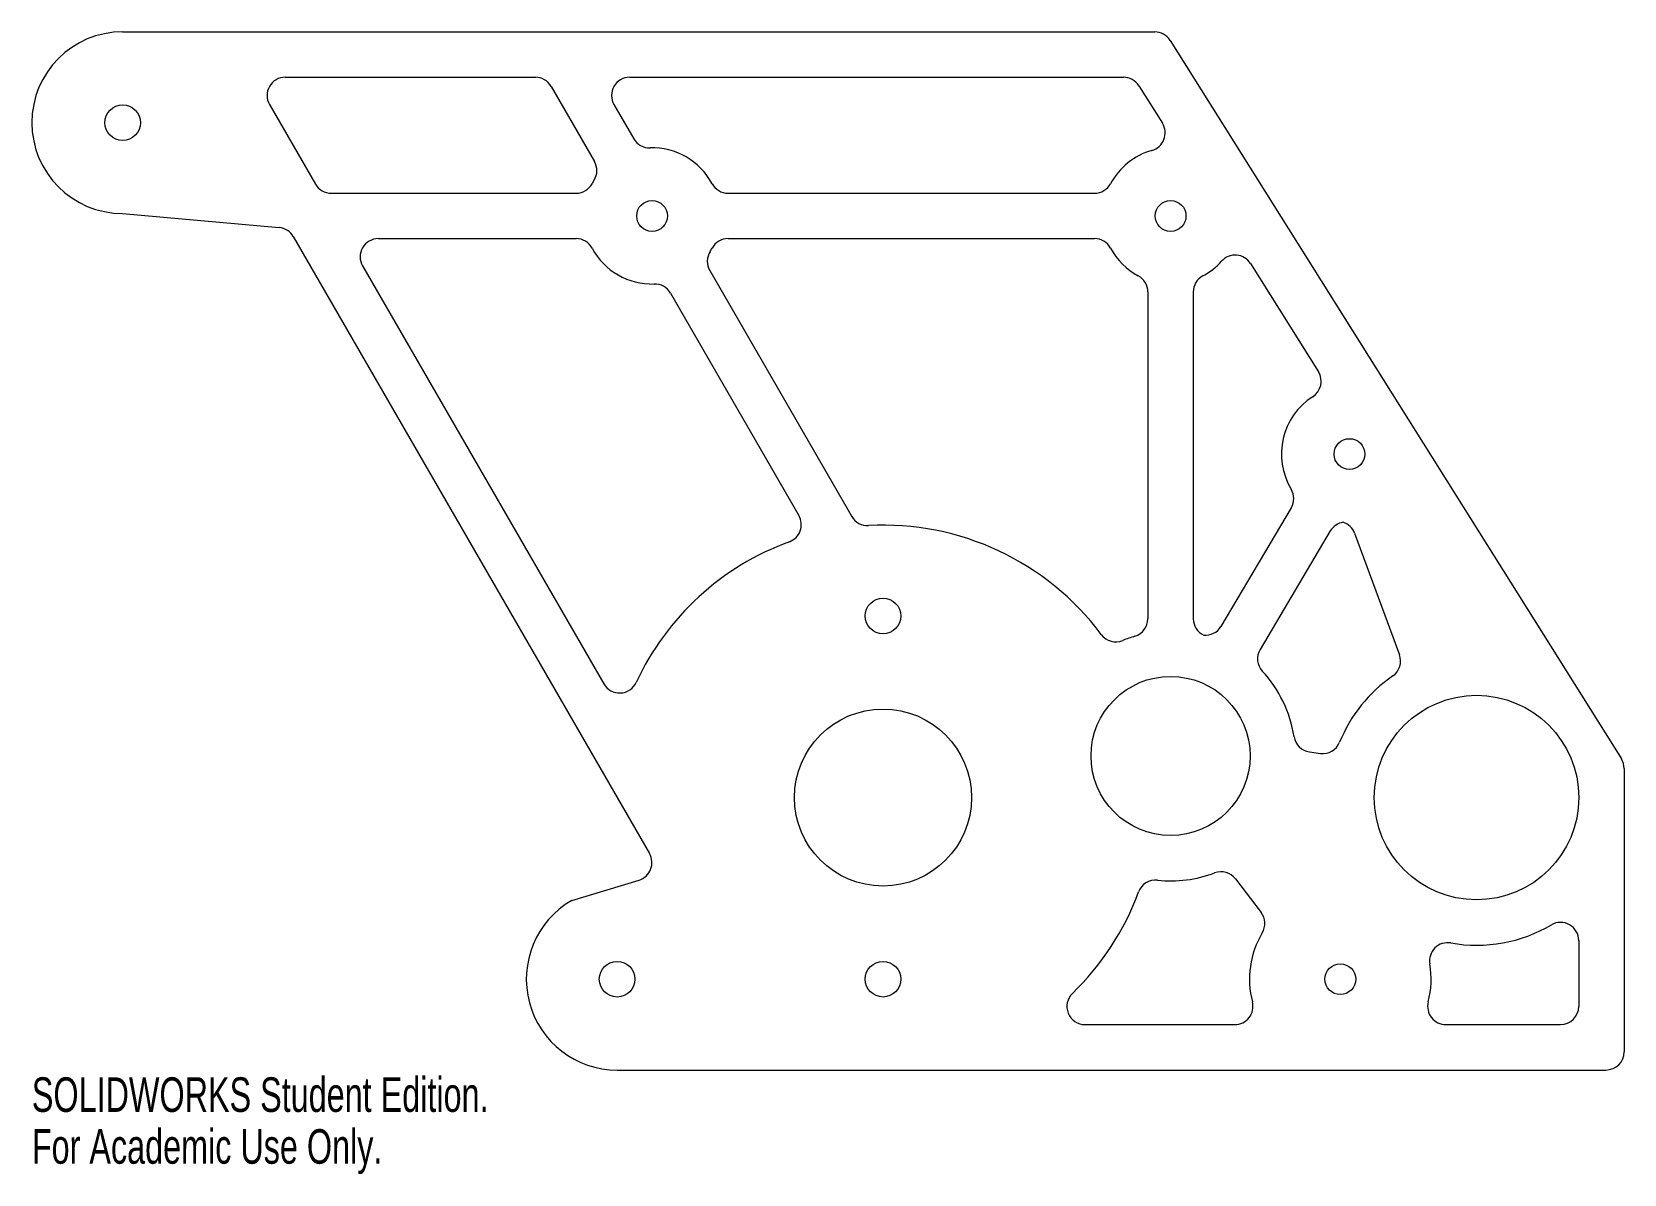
# Model space of a CAD drawing. Header units: inches. Extents: x -7.15 to 1.62, y -3.43 to 2.86.
import ezdxf

# ---------------------------------------------------------------- set-up
doc = ezdxf.new("R2010")
doc.units = ezdxf.units.IN
doc.header["$MEASUREMENT"] = 0
doc.styles.add('SLDTEXTSTYLE0', font='TXT', dxfattribs={"width": 0.7})

msp = doc.modelspace()

# ---------------------------------------------------------------- linework, layer by layer
at = {"color": 7, "linetype": 'Continuous', "lineweight": 15}
for p, q in [((-6.6452, 2.8579), (-0.9622, 2.8579)), ((-0.8775, 2.8111), (1.6073, -1.145)), ((-5.7503, 2.6079), (-4.3728, 2.6079)), ((-4.2862, 2.5579), (-4.0473, 2.1442)), ((-3.8532, 2.6079), (-1.1346, 2.6079)), ((-1.05, 2.5611), (-0.9202, 2.3545)), ((-5.8369, 2.4579), (-5.5838, 2.0194)), ((-3.9398, 2.4579), (-3.8308, 2.2692)), ((-5.4972, 1.9694), (-4.1482, 1.9694)), ((-3.3116, 1.9694), (-1.2932, 1.9694)), ((-6.6452, 1.8579), (-5.7832, 1.78)), ((-5.7056, 1.7305), (-3.7444, -1.6664)), ((-5.2374, 1.7194), (-4.1482, 1.7194)), ((-3.3116, 1.7194), (-1.2932, 1.7194)), ((-0.4351, 1.5821), (-0.0611, 0.9867)), ((-5.324, 1.5694), (-3.9952, -0.732)), ((-3.4125, 1.5446), (-2.6303, 0.1898)), ((-3.629, 1.4196), (-2.9217, 0.1946)), ((-0.9999, 1.4261), (-0.9999, -0.3736)), ((-0.7499, 1.4261), (-0.7499, -0.3736)), ((-0.2106, 0.2373), (-0.5974, -0.4154)), ((0.0045, 0.1098), (-0.3823, -0.5429)), ((0.1381, 0.0977), (0.3855, -0.5713)), ((-0.1097, -1.1067), (-0.0503, -1.1148)), ((1.6226, -1.1982), (1.6226, -2.7579)), ((-4.1725, -1.9249), (-3.8019, -1.812)), ((-0.5173, -1.8056), (-0.3765, -1.9908)), ((1.3726, -2.1448), (1.3726, -2.5079)), ((-1.346, -2.6079), (-0.5213, -2.6079)), ((0.6406, -2.6079), (1.2726, -2.6079)), ((-3.9225, -2.8579), (1.5226, -2.8579))]:
    msp.add_line(p, q, dxfattribs=at)
for centre, radius in [((-6.6452, 2.3579), 0.098), ((-3.7299, 1.8444), 0.0848), ((-0.8749, 1.8444), 0.0848), ((0.1102, 0.5334), 0.0847), ((-2.4584, -0.3579), 0.098), ((-0.8749, -1.1288), 0.438), ((-2.4584, -1.3579), 0.4875), ((0.8096, -1.3579), 0.563), ((-3.9225, -2.3579), 0.098), ((-2.4584, -2.3579), 0.098), ((0.0596, -2.3579), 0.0848)]:
    msp.add_circle(centre, radius, dxfattribs=at)
for centre, radius, start, end in [((-6.6452, 2.3579), 0.5, 90, 270), ((-0.9622, 2.7579), 0.1, 32.13227, 90), ((-5.7503, 2.5079), 0.1, 90, 210), ((-4.3728, 2.5079), 0.1, 30, 90), ((-3.8532, 2.5079), 0.1, 90, 210), ((-1.1346, 2.5079), 0.1, 32.13227, 90), ((-1.0049, 2.3013), 0.1, 285.88306, 32.13227), ((-3.7442, 2.3192), 0.1, 210, 271.72629), ((-3.7299, 1.8444), 0.375, 28.27371, 91.72629), ((-0.8749, 1.8444), 0.375, 105.88306, 151.72629), ((-4.1339, 2.0942), 0.1, 328.27371, 30), ((-5.4972, 2.0694), 0.1, 210, 270), ((-4.1482, 2.0694), 0.1, 270, 331.72629), ((-3.7299, 1.8444), 0.375, 148.27371, 151.72629), ((-3.3116, 2.0694), 0.1, 208.27371, 270), ((-1.2932, 2.0694), 0.1, 270, 331.72629), ((-5.7922, 1.6805), 0.1, 30, 84.83851), ((-5.2374, 1.6194), 0.1, 90, 210), ((-4.1482, 1.6194), 0.1, 28.27371, 90), ((-3.7299, 1.8444), 0.375, 208.27371, 271.72629), ((-3.7299, 1.8444), 0.375, 328.27371, 331.72629), ((-3.3116, 1.6194), 0.1, 90, 151.72629), ((-1.2932, 1.6194), 0.1, 28.27371, 90), ((-0.8749, 1.8444), 0.375, 208.27371, 241.72629), ((-3.3259, 1.5946), 0.1, 148.27371, 210), ((-0.8749, 1.8444), 0.375, 298.27371, 318.38148), ((-0.5198, 1.5289), 0.1, 32.13227, 138.38148), ((-1.0999, 1.4261), 0.1, 0, 61.72629), ((-0.6499, 1.4261), 0.1, 118.27371, 180), ((-3.7156, 1.3696), 0.1, 30, 91.72629), ((-0.1458, 0.9335), 0.1, 302.61764, 32.13227), ((0.1102, 0.5334), 0.375, 122.61764, 211.07341), ((-0.2966, 0.2883), 0.1, 329.34712, 31.07341), ((-3.0083, 0.1446), 0.1, 290.10315, 30), ((-2.5437, 0.2398), 0.1, 210, 273.05564), ((-2.4584, -1.3579), 1.5, 36.7444, 93.05564), ((0.0905, 0.0588), 0.1, 98.2404, 149.34712), ((0.0443, 0.063), 0.1, 20.29323, 71.39995), ((-2.4584, -1.3579), 1.5, 110.10315, 155.01214), ((-1.0999, -0.3736), 0.1, 286.59071, 0), ((-0.6499, -0.3736), 0.1, 180, 244.66102), ((-0.6834, -0.3644), 0.1, 264.68611, 329.34712), ((-1.1763, -0.4007), 0.1, 216.7444, 292.48868), ((-0.8749, -1.1288), 0.688, 106.59071, 112.48868), ((-0.2963, -0.5938), 0.1, 149.34712, 222.75641), ((0.2917, -0.606), 0.1, 304.56019, 20.29323), ((-0.8749, -1.1288), 0.688, 8.8451, 42.75641), ((0.8096, -1.3579), 0.813, 124.56019, 157.98743), ((-3.9086, -0.682), 0.1, 210, 335.01214), ((-0.0962, -1.0076), 0.1, 188.8451, 262.25439), ((-0.0368, -1.0157), 0.1, 262.25439, 337.98743), ((1.5226, -1.1982), 0.1, 0, 32.13227), ((-3.8311, -1.7164), 0.1, 286.93569, 30), ((-0.9576, -1.9124), 0.1, 83.97725, 159.72153), ((-0.8749, -1.1288), 0.688, 263.97725, 290.65477), ((-0.5969, -1.8661), 0.1, 37.24548, 110.65477), ((-3.9225, -2.3579), 0.5, 120, 270), ((-2.4584, -1.3579), 1.5, 314.04863, 339.72153), ((-0.4561, -2.0513), 0.1, 329.26979, 37.24548), ((0.0596, -2.3579), 0.5, 149.26979, 194.47751), ((0.8096, -1.3579), 0.813, 260.00006, 300.47214), ((1.2726, -2.1448), 0.1, 0, 120.47214), ((0.6511, -2.257), 0.1, 80.00006, 189.67837), ((0.0596, -2.3579), 0.5, 345.52249, 9.67837), ((-1.346, -2.5079), 0.1, 134.04863, 270), ((-0.5213, -2.5079), 0.1, 270, 14.47751), ((0.6406, -2.5079), 0.1, 165.52249, 270), ((1.2726, -2.5079), 0.1, 270, 0), ((1.5226, -2.7579), 0.1, 270, 0)]:
    msp.add_arc(centre, radius, start, end, dxfattribs=at)

# ---------------------------------------------------------------- texts
at = {"color": 7, "linetype": 'Continuous', "char_height": 0.1903, "attachment_point": 1, "style": 'SLDTEXTSTYLE0'}
for s, insert in [('SOLIDWORKS Student Edition.', (-7.1452, -2.8981)), ('For Academic Use Only.', (-7.1452, -3.1835))]:
    msp.add_mtext(s, dxfattribs=dict(at, insert=insert))

doc.saveas('drawing.dxf')
